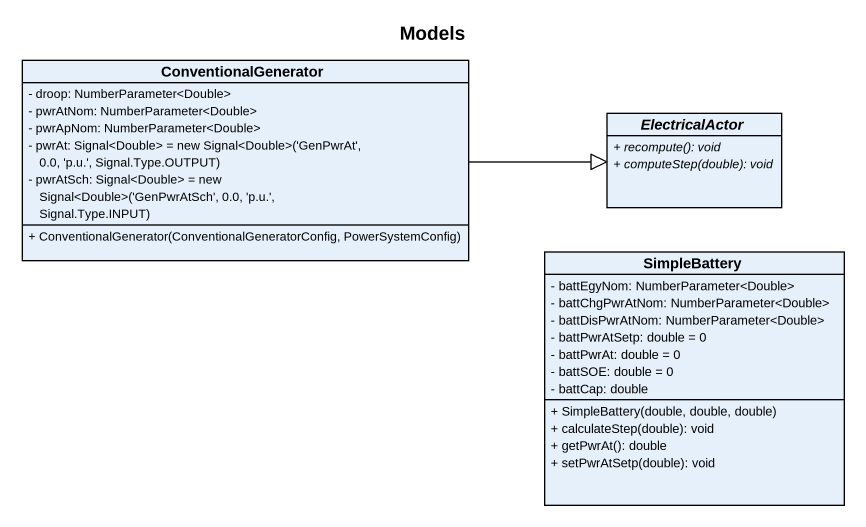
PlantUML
@startuml
title Models
hide circle
hide empty members
skinparam classAttributeIconSize 0
class ConventionalGenerator {
  - droop: NumberParameter<Double>
  - pwrAtNom: NumberParameter<Double>
  - pwrApNom: NumberParameter<Double>
  {field} - pwrAt: Signal<Double> = new Signal<Double>('GenPwrAt', 0.0, 'p.u.', Signal.Type.OUTPUT)
  {field} - pwrAtSch: Signal<Double> = new Signal<Double>('GenPwrAtSch', 0.0, 'p.u.', Signal.Type.INPUT)
  + ConventionalGenerator(ConventionalGeneratorConfig, PowerSystemConfig)
}
abstract class ElectricalActor {
  {abstract} + recompute(): void
  {abstract} + computeStep(double): void
}
class SimpleBattery {
  - battEgyNom: NumberParameter<Double>
  - battChgPwrAtNom: NumberParameter<Double>
  - battDisPwrAtNom: NumberParameter<Double>
  - battPwrAtSetp: double = 0
  - battPwrAt: double = 0
  - battSOE: double = 0
  - battCap: double
  + SimpleBattery(double, double, double)
  + calculateStep(double): void
  + getPwrAt(): double
  + setPwrAtSetp(double): void
}
ConventionalGenerator -right-|> ElectricalActor
@enduml
